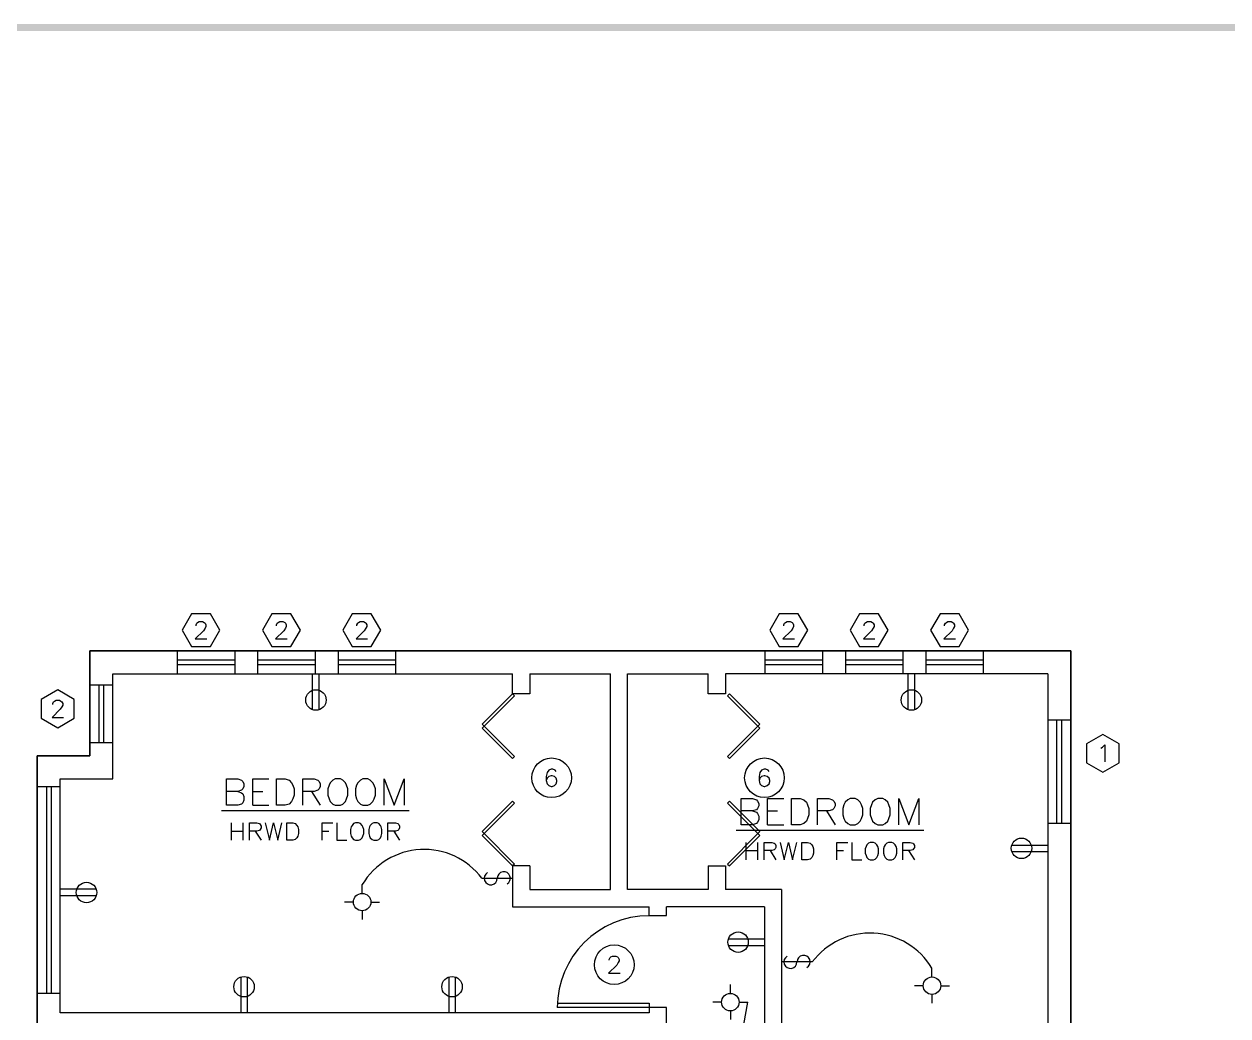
# Paper-space layout 'ISO A1' of a CAD drawing. Extents: x 0 to 817, y 0 to 553.
# Drawn here: x 308.7 to 518.2, y 379.9 to 552.6 of the extents above; entities that cross this region are included whole.
import ezdxf
from ezdxf.xclip import XClip

# ---------------------------------------------------------------- set-up
doc = ezdxf.new("R2010")
doc.units = 0
doc.header["$XCLIPFRAME"] = 0
for name, color, linetype in [('Appliances', 7, 'Continuous'), ('BDRTXT', 7, 'Continuous'), ('DB - Windows', 7, 'Continuous'), ('Doors', 7, 'Continuous'), ('Stairs', 7, 'Continuous'), ('Text', 7, 'Continuous'), ('Walls', 7, 'Continuous')]:
    doc.layers.add(name, color=color, linetype=linetype)

# ---------------------------------------------------------------- blocks, each defined once
blk = doc.blocks.new('Viewport5')
at = {"layer": 'Appliances', "color": 6, "linetype": 'Continuous', "lineweight": 25, "true_color": 0xff00ff}
for p, q in [((358.89, 433.27), (358.89, 439.52)), ((360.03, 433.27), (360.03, 439.52)), ((462.52, 433.27), (462.52, 439.52)), ((462.52, 433.27), (462.52, 439.52)), ((463.67, 433.27), (463.67, 439.52)), ((463.67, 433.27), (463.67, 439.52)), ((480.56, 409.69), (486.82, 409.69)), ((480.56, 408.55), (486.82, 408.55)), ((321.23, 401.99), (314.97, 401.99)), ((321.23, 400.84), (314.97, 400.84)), ((431.24, 393.35), (437.5, 393.35)), ((431.24, 392.21), (437.5, 392.21)), ((346.38, 386.73), (346.38, 380.46)), ((347.52, 386.73), (347.52, 380.46)), ((382.57, 386.73), (382.57, 380.46)), ((383.72, 386.73), (383.72, 380.46))]:
    blk.add_line(p, q, dxfattribs=at)
for centre in [(359.46, 434.94), (463.09, 434.94), (463.09, 434.94), (482.25, 409.12), (319.54, 401.42), (432.93, 392.78), (346.95, 385.03), (383.15, 385.03)]:
    blk.add_circle(centre, 1.78, dxfattribs=at)
at = {"layer": 'BDRTXT', "color": 163, "linetype": 'Continuous', "lineweight": 25, "true_color": 0x5c8ab8}
for points in [[(394.03, 435.68), (388.73, 430.39), (388.37, 430.75), (393.69, 436.04), (394.03, 435.68)], [(431.07, 435.68), (436.38, 430.39), (436.72, 430.75), (431.43, 436.04), (431.07, 435.68)], [(394.03, 425.08), (393.69, 424.74), (388.37, 430.03), (388.73, 430.39), (394.03, 425.08)], [(431.07, 425.08), (431.43, 424.74), (436.72, 430.03), (436.38, 430.39), (431.07, 425.08)], [(394.03, 416.99), (388.73, 411.7), (388.37, 412.06), (393.69, 417.35), (394.03, 416.99)], [(431.07, 416.99), (436.38, 411.7), (436.72, 412.06), (431.43, 417.35), (431.07, 416.99)], [(394.03, 406.39), (393.69, 406.05), (388.37, 411.34), (388.73, 411.7), (394.03, 406.39)], [(431.07, 406.39), (431.43, 406.05), (436.72, 411.34), (436.38, 411.7), (431.07, 406.39)], [(401.46, 382.17), (417.44, 382.17), (417.44, 381.41), (401.43, 381.41)]]:
    blk.add_lwpolyline(points, dxfattribs=at)
at = {"layer": 'BDRTXT', "color": 18, "linetype": 'Continuous', "lineweight": 25, "true_color": 0x000000}
for points in [[(401.27, 422.48), (401.12, 422.75), (400.69, 422.9), (400.42, 422.9), (399.97, 422.75), (399.7, 422.33), (399.55, 421.61), (399.55, 420.91), (399.7, 420.34), (399.97, 420.04), (400.42, 419.89), (400.55, 419.89), (400.99, 420.04), (401.27, 420.34), (401.41, 420.76), (401.41, 420.91), (401.27, 421.33), (400.99, 421.61), (400.55, 421.76), (400.42, 421.76), (399.97, 421.61), (399.7, 421.33), (399.55, 420.91)], [(438.31, 422.48), (438.16, 422.75), (437.74, 422.9), (437.44, 422.9), (437.02, 422.75), (436.74, 422.33), (436.59, 421.61), (436.59, 420.91), (436.74, 420.34), (437.02, 420.04), (437.44, 419.89), (437.59, 419.89), (438.01, 420.04), (438.31, 420.34), (438.46, 420.76), (438.46, 420.91), (438.31, 421.33), (438.01, 421.61), (437.59, 421.76), (437.44, 421.76), (437.02, 421.61), (436.74, 421.33), (436.59, 420.91)], [(410.52, 389.67), (410.52, 389.79), (410.66, 390.09), (410.81, 390.24), (411.09, 390.37), (411.66, 390.37), (411.95, 390.24), (412.08, 390.09), (412.23, 389.79), (412.23, 389.52), (412.08, 389.22), (411.81, 388.8), (410.37, 387.38), (412.38, 387.38)]]:
    blk.add_lwpolyline(points, dxfattribs=at)
at = {"layer": 'BDRTXT', "color": 163, "linetype": 'Continuous', "lineweight": 25, "true_color": 0x5c8ab8}
for centre in [(400.48, 421.4), (437.52, 421.4), (411.38, 388.86)]:
    blk.add_circle(centre, 3.45, dxfattribs=at)
blk.add_arc((417.44, 381.41), 15.98, 90.0055, 180, dxfattribs=at)
at = {"layer": 'DB - Windows', "color": 1, "linetype": 'Continuous', "lineweight": 25, "true_color": 0xff0000}
for p, q in [((367.5, 401.29), (367.5, 402.81)), ((388.35, 403.91), (393.69, 403.91)), ((365.98, 399.76), (364.46, 399.76)), ((367.5, 398.24), (367.5, 396.72)), ((369.03, 399.76), (370.55, 399.76)), ((445.84, 389.35), (440.51, 389.35)), ((466.67, 386.73), (466.67, 388.25)), ((431.58, 383.87), (431.58, 385.39)), ((465.15, 385.2), (463.62, 385.2)), ((466.67, 383.68), (466.67, 382.15)), ((468.2, 385.2), (469.72, 385.2)), ((430.05, 382.34), (428.53, 382.34)), ((433.1, 382.34), (434.62, 382.34)), ((431.58, 380.82), (431.58, 379.3))]:
    blk.add_line(p, q, dxfattribs=at)
blk.add_lwpolyline([(424.27, 342.85), (424.27, 344.37), (425.65, 348.07), (426.96, 351.8), (428.19, 355.55), (429.33, 359.31), (430.41, 363.1), (431.41, 366.91), (432.32, 370.74), (433.16, 374.6), (433.93, 378.47), (434.62, 382.34)], dxfattribs=at)
for centre in [(367.5, 399.76), (466.67, 385.2), (431.58, 382.34)]:
    blk.add_circle(centre, 1.52, dxfattribs=at)
for centre, radius, start, end in [((378.3, 396.4), 12.53, 36.7987, 149.2932), ((389.88, 403.91), 1.14, 119.9982, 0), ((392.16, 403.91), 1.14, 299.9982, 180), ((455.88, 381.84), 12.53, 30.7123, 143.2068), ((442.03, 389.35), 1.14, 119.9982, 0), ((444.32, 389.35), 1.14, 300.0037, 180)]:
    blk.add_arc(centre, radius, start, end, dxfattribs=at)
at = {"layer": 'Doors', "color": 5, "linetype": 'Continuous', "lineweight": 25, "true_color": 0x0000ff}
for p, q in [((335.33, 443.52), (335.33, 439.52)), ((345.32, 443.52), (345.32, 439.52)), ((349.32, 443.52), (349.32, 439.52)), ((359.33, 443.52), (359.33, 439.52)), ((363.33, 443.52), (363.33, 439.52)), ((373.32, 443.52), (373.32, 439.52)), ((437.61, 443.52), (437.61, 439.52)), ((447.6, 443.52), (447.6, 439.52)), ((451.6, 443.52), (451.6, 439.52)), ((461.61, 443.52), (461.61, 439.52)), ((465.61, 443.52), (465.61, 439.52)), ((475.6, 443.52), (475.6, 439.52)), ((335.33, 441.95), (345.32, 441.95)), ((335.33, 441.1), (345.32, 441.1)), ((349.32, 441.95), (359.33, 441.95)), ((349.32, 441.1), (359.33, 441.1)), ((363.33, 441.95), (373.32, 441.95)), ((363.33, 441.1), (373.32, 441.1)), ((437.61, 441.95), (447.6, 441.95)), ((437.61, 441.1), (447.6, 441.1)), ((451.6, 441.95), (461.61, 441.95)), ((451.6, 441.1), (461.61, 441.1)), ((465.61, 441.95), (475.6, 441.95)), ((465.61, 441.1), (475.6, 441.1)), ((324.11, 437.53), (320.11, 437.53)), ((321.7, 437.53), (321.7, 427.51)), ((322.52, 437.53), (322.52, 427.51)), ((486.82, 431.51), (490.82, 431.51)), ((488.41, 413.52), (488.41, 431.51)), ((489.24, 413.52), (489.24, 431.51)), ((324.11, 427.51), (320.11, 427.51)), ((314.97, 419.85), (310.97, 419.85)), ((312.55, 419.85), (312.55, 383.85)), ((313.38, 419.85), (313.38, 383.85)), ((486.82, 413.52), (490.82, 413.52)), ((314.97, 383.85), (310.97, 383.85))]:
    blk.add_line(p, q, dxfattribs=at)
for points in [[(337.81, 449.95), (336.16, 447.09), (337.81, 444.24), (341.09, 444.24), (342.74, 447.09), (341.09, 449.95), (337.81, 449.95)], [(351.8, 449.95), (350.15, 447.09), (351.8, 444.24), (355.1, 444.24), (356.75, 447.09), (355.1, 449.95), (351.8, 449.95)], [(365.79, 449.95), (364.16, 447.09), (365.79, 444.24), (369.09, 444.24), (370.74, 447.09), (369.09, 449.95), (365.79, 449.95)], [(440.09, 449.95), (438.43, 447.09), (440.09, 444.24), (443.39, 444.24), (445.04, 447.09), (443.39, 449.95), (440.09, 449.95)], [(454.08, 449.95), (452.43, 447.09), (454.08, 444.24), (457.38, 444.24), (459.03, 447.09), (457.38, 449.95), (454.08, 449.95)], [(468.09, 449.95), (466.44, 447.09), (468.09, 444.24), (471.39, 444.24), (473.04, 447.09), (471.39, 449.95), (468.09, 449.95)], [(317.38, 435.05), (314.52, 436.7), (311.66, 435.05), (311.66, 431.75), (314.52, 430.1), (317.38, 431.75), (317.38, 435.05)], [(493.55, 424), (496.41, 422.35), (499.27, 424), (499.27, 427.3), (496.41, 428.95), (493.55, 427.3), (493.55, 424)]]:
    blk.add_lwpolyline(points, dxfattribs=at)
at = {"layer": 'Doors', "color": 18, "linetype": 'Continuous', "lineweight": 25, "true_color": 0x000000}
for points in [[(338.59, 447.88), (338.59, 448), (338.74, 448.3), (338.86, 448.45), (339.16, 448.58), (339.73, 448.58), (340.01, 448.45), (340.16, 448.3), (340.3, 448), (340.3, 447.73), (340.16, 447.43), (339.88, 447.01), (338.44, 445.59), (340.45, 445.59)], [(352.58, 447.88), (352.58, 448), (352.73, 448.3), (352.88, 448.45), (353.15, 448.58), (353.72, 448.58), (354.02, 448.45), (354.17, 448.3), (354.3, 448), (354.3, 447.73), (354.17, 447.43), (353.87, 447.01), (352.45, 445.59), (354.44, 445.59)], [(366.59, 447.88), (366.59, 448), (366.74, 448.3), (366.87, 448.45), (367.16, 448.58), (367.74, 448.58), (368.01, 448.45), (368.16, 448.3), (368.31, 448), (368.31, 447.73), (368.16, 447.43), (367.88, 447.01), (366.45, 445.59), (368.46, 445.59)], [(440.87, 447.88), (440.87, 448), (441.02, 448.3), (441.17, 448.45), (441.44, 448.58), (442.01, 448.58), (442.31, 448.45), (442.44, 448.3), (442.58, 448), (442.58, 447.73), (442.44, 447.43), (442.16, 447.01), (440.72, 445.59), (442.73, 445.59)], [(454.88, 447.88), (454.88, 448), (455.01, 448.3), (455.16, 448.45), (455.45, 448.58), (456.02, 448.58), (456.3, 448.45), (456.45, 448.3), (456.6, 448), (456.6, 447.73), (456.45, 447.43), (456.15, 447.01), (454.73, 445.59), (456.72, 445.59)], [(468.87, 447.88), (468.87, 448), (469.02, 448.3), (469.17, 448.45), (469.44, 448.58), (470.02, 448.58), (470.31, 448.45), (470.44, 448.3), (470.59, 448), (470.59, 447.73), (470.44, 447.43), (470.16, 447.01), (468.72, 445.59), (470.74, 445.59)], [(313.68, 434.18), (313.68, 434.33), (313.8, 434.61), (313.95, 434.75), (314.25, 434.9), (314.82, 434.9), (315.09, 434.75), (315.24, 434.61), (315.39, 434.33), (315.39, 434.03), (315.24, 433.76), (314.95, 433.34), (313.53, 431.9), (315.52, 431.9)], [(496.05, 426.58), (496.33, 426.71), (496.77, 427.15), (496.77, 424.15)]]:
    blk.add_lwpolyline(points, dxfattribs=at)
at = {"layer": 'Text', "color": 18, "linetype": 'Continuous', "lineweight": 25, "true_color": 0x000000}
for p, q in [((348.47, 419.01), (350.21, 419.01)), ((358.7, 419.01), (360.22, 416.61)), ((343.01, 415.7), (375.67, 415.7)), ((348.47, 416.61), (351.29, 416.61)), ((438.05, 415.62), (439.81, 415.62)), ((448.3, 415.62), (449.82, 413.21)), ((344.69, 413.57), (344.69, 410.52)), ((346.72, 413.57), (346.72, 410.52)), ((438.05, 413.21), (440.89, 413.21)), ((344.69, 412.1), (346.72, 412.1)), ((348.9, 412.1), (349.91, 410.52)), ((360.52, 412.1), (361.68, 412.1)), ((372.99, 412.1), (374, 410.52)), ((432.61, 412.3), (465.27, 412.3)), ((434.29, 410.16), (434.29, 407.11)), ((434.29, 408.72), (436.32, 408.72)), ((436.32, 410.16), (436.32, 407.11)), ((438.5, 408.72), (439.51, 407.11)), ((450.12, 408.72), (451.26, 408.72)), ((462.59, 408.72), (463.6, 407.11))]:
    blk.add_line(p, q, dxfattribs=at)
for points in [[(345.85, 419.01), (346.51, 418.79), (346.72, 418.58), (346.93, 418.14), (346.93, 417.48), (346.72, 417.06), (346.51, 416.82), (345.85, 416.61), (343.88, 416.61), (343.88, 421.19), (345.85, 421.19), (346.51, 420.97), (346.72, 420.76), (346.93, 420.32), (346.93, 419.87), (346.72, 419.45), (346.51, 419.24), (345.85, 419.01), (343.88, 419.01)], [(348.47, 416.61), (348.47, 421.19), (351.29, 421.19)], [(352.6, 416.61), (352.6, 421.19), (354.13, 421.19), (354.78, 420.97), (355.21, 420.53), (355.44, 420.11), (355.65, 419.45), (355.65, 418.35), (355.44, 417.71), (355.21, 417.27), (354.78, 416.82), (354.13, 416.61), (352.6, 416.61)], [(357.17, 416.61), (357.17, 421.19), (359.14, 421.19), (359.78, 420.97), (360.01, 420.76), (360.22, 420.32), (360.22, 419.87), (360.01, 419.45), (359.78, 419.24), (359.14, 419.01), (357.17, 419.01)], [(362.83, 421.19), (362.4, 420.97), (361.96, 420.53), (361.75, 420.11), (361.53, 419.45), (361.53, 418.35), (361.75, 417.71), (361.96, 417.27), (362.4, 416.82), (362.83, 416.61), (363.71, 416.61), (364.14, 416.82), (364.58, 417.27), (364.79, 417.71), (365.01, 418.35), (365.01, 419.45), (364.79, 420.11), (364.58, 420.53), (364.14, 420.97), (363.71, 421.19), (362.83, 421.19)], [(367.63, 421.19), (367.19, 420.97), (366.76, 420.53), (366.53, 420.11), (366.32, 419.45), (366.32, 418.35), (366.53, 417.71), (366.76, 417.27), (367.19, 416.82), (367.63, 416.61), (368.5, 416.61), (368.92, 416.82), (369.37, 417.27), (369.58, 417.71), (369.81, 418.35), (369.81, 419.45), (369.58, 420.11), (369.37, 420.53), (368.92, 420.97), (368.5, 421.19), (367.63, 421.19)], [(371.33, 416.61), (371.33, 421.19), (373.07, 416.61), (374.81, 421.19), (374.81, 416.61)], [(435.45, 415.62), (436.11, 415.39), (436.32, 415.17), (436.53, 414.73), (436.53, 414.09), (436.32, 413.65), (436.11, 413.44), (435.45, 413.21), (433.48, 413.21), (433.48, 417.78), (435.45, 417.78), (436.11, 417.57), (436.32, 417.35), (436.53, 416.91), (436.53, 416.49), (436.32, 416.04), (436.11, 415.83), (435.45, 415.62), (433.48, 415.62)], [(438.05, 413.21), (438.05, 417.78), (440.89, 417.78)], [(442.2, 413.21), (442.2, 417.78), (443.73, 417.78), (444.38, 417.57), (444.81, 417.14), (445.02, 416.7), (445.25, 416.04), (445.25, 414.96), (445.02, 414.31), (444.81, 413.86), (444.38, 413.44), (443.73, 413.21), (442.2, 413.21)], [(446.77, 413.21), (446.77, 417.78), (448.72, 417.78), (449.38, 417.57), (449.61, 417.35), (449.82, 416.91), (449.82, 416.49), (449.61, 416.04), (449.38, 415.83), (448.72, 415.62), (446.77, 415.62)], [(452.43, 417.78), (452, 417.57), (451.56, 417.14), (451.35, 416.7), (451.13, 416.04), (451.13, 414.96), (451.35, 414.31), (451.56, 413.86), (452, 413.44), (452.43, 413.21), (453.29, 413.21), (453.74, 413.44), (454.18, 413.86), (454.39, 414.31), (454.61, 414.96), (454.61, 416.04), (454.39, 416.7), (454.18, 417.14), (453.74, 417.57), (453.29, 417.78), (452.43, 417.78)], [(457.23, 417.78), (456.79, 417.57), (456.34, 417.14), (456.13, 416.7), (455.92, 416.04), (455.92, 414.96), (456.13, 414.31), (456.34, 413.86), (456.79, 413.44), (457.23, 413.21), (458.1, 413.21), (458.52, 413.44), (458.97, 413.86), (459.18, 414.31), (459.39, 414.96), (459.39, 416.04), (459.18, 416.7), (458.97, 417.14), (458.52, 417.57), (458.1, 417.78), (457.23, 417.78)], [(460.91, 413.21), (460.91, 417.78), (462.67, 413.21), (464.41, 417.78), (464.41, 413.21)], [(347.88, 410.52), (347.88, 413.57), (349.19, 413.57), (349.62, 413.42), (349.77, 413.27), (349.91, 412.99), (349.91, 412.7), (349.77, 412.4), (349.62, 412.25), (349.19, 412.1), (347.88, 412.1)], [(350.63, 413.57), (351.37, 410.52), (352.09, 413.57), (352.81, 410.52), (353.55, 413.57)], [(354.42, 410.52), (354.42, 413.57), (355.44, 413.57), (355.86, 413.42), (356.16, 413.12), (356.31, 412.85), (356.45, 412.4), (356.45, 411.68), (356.31, 411.24), (356.16, 410.96), (355.86, 410.67), (355.44, 410.52), (354.42, 410.52)], [(360.52, 410.52), (360.52, 413.57), (362.4, 413.57)], [(363.12, 413.57), (363.12, 410.52), (364.86, 410.52)], [(366.32, 413.57), (366.02, 413.42), (365.75, 413.12), (365.6, 412.85), (365.45, 412.4), (365.45, 411.68), (365.6, 411.24), (365.75, 410.96), (366.02, 410.67), (366.32, 410.52), (366.89, 410.52), (367.19, 410.67), (367.48, 410.96), (367.63, 411.24), (367.78, 411.68), (367.78, 412.4), (367.63, 412.85), (367.48, 413.12), (367.19, 413.42), (366.89, 413.57), (366.32, 413.57)], [(369.51, 413.57), (369.22, 413.42), (368.92, 413.12), (368.79, 412.85), (368.65, 412.4), (368.65, 411.68), (368.79, 411.24), (368.92, 410.96), (369.22, 410.67), (369.51, 410.52), (370.09, 410.52), (370.38, 410.67), (370.68, 410.96), (370.83, 411.24), (370.95, 411.68), (370.95, 412.4), (370.83, 412.85), (370.68, 413.12), (370.38, 413.42), (370.09, 413.57), (369.51, 413.57)], [(371.97, 410.52), (371.97, 413.57), (373.28, 413.57), (373.73, 413.42), (373.87, 413.27), (374, 412.99), (374, 412.7), (373.87, 412.4), (373.73, 412.25), (373.28, 412.1), (371.97, 412.1)], [(437.48, 407.11), (437.48, 410.16), (438.79, 410.16), (439.22, 410.03), (439.37, 409.88), (439.51, 409.59), (439.51, 409.29), (439.37, 409.01), (439.22, 408.87), (438.79, 408.72), (437.48, 408.72)], [(440.23, 410.16), (440.95, 407.11), (441.69, 410.16), (442.41, 407.11), (443.13, 410.16)], [(444, 407.11), (444, 410.16), (445.02, 410.16), (445.46, 410.03), (445.76, 409.73), (445.91, 409.44), (446.03, 409.01), (446.03, 408.27), (445.91, 407.85), (445.76, 407.55), (445.46, 407.26), (445.02, 407.11), (444, 407.11)], [(450.12, 407.11), (450.12, 410.16), (452, 410.16)], [(452.72, 410.16), (452.72, 407.11), (454.46, 407.11)], [(455.92, 410.16), (455.62, 410.03), (455.33, 409.73), (455.2, 409.44), (455.05, 409.01), (455.05, 408.27), (455.2, 407.85), (455.33, 407.55), (455.62, 407.26), (455.92, 407.11), (456.49, 407.11), (456.79, 407.26), (457.08, 407.55), (457.23, 407.85), (457.36, 408.27), (457.36, 409.01), (457.23, 409.44), (457.08, 409.73), (456.79, 410.03), (456.49, 410.16), (455.92, 410.16)], [(459.11, 410.16), (458.82, 410.03), (458.52, 409.73), (458.37, 409.44), (458.25, 409.01), (458.25, 408.27), (458.37, 407.85), (458.52, 407.55), (458.82, 407.26), (459.11, 407.11), (459.69, 407.11), (459.98, 407.26), (460.28, 407.55), (460.41, 407.85), (460.55, 408.27), (460.55, 409.01), (460.41, 409.44), (460.28, 409.73), (459.98, 410.03), (459.69, 410.16), (459.11, 410.16)], [(461.57, 407.11), (461.57, 410.16), (462.88, 410.16), (463.33, 410.03), (463.45, 409.88), (463.6, 409.59), (463.6, 409.29), (463.45, 409.01), (463.33, 408.87), (462.88, 408.72), (461.57, 408.72)]]:
    blk.add_lwpolyline(points, dxfattribs=at)
at = {"layer": 'Walls', "color": 18, "linetype": 'Continuous', "lineweight": 25, "true_color": 0x000000}
for p, q in [((320.11, 425.23), (320.11, 443.52)), ((320.11, 443.52), (490.82, 443.52)), ((490.82, 443.52), (490.82, 242.32)), ((324.11, 421.23), (324.11, 439.52)), ((324.11, 439.52), (393.69, 439.52)), ((396.67, 439.52), (410.71, 439.52)), ((410.71, 401.97), (410.71, 439.52)), ((413.69, 439.52), (427.72, 439.52)), ((413.69, 401.97), (413.69, 439.52)), ((486.82, 439.52), (486.82, 359.04)), ((310.97, 376.46), (310.97, 425.23)), ((310.97, 425.23), (320.11, 425.23)), ((314.97, 380.46), (314.97, 421.23)), ((314.97, 421.23), (324.11, 421.23)), ((393.69, 406.05), (393.69, 398.96)), ((396.67, 406.05), (393.69, 406.05)), ((396.67, 406.05), (396.67, 401.97)), ((427.72, 406.05), (427.72, 401.97)), ((427.72, 406.05), (430.71, 406.05)), ((430.71, 406.05), (430.71, 401.97)), ((396.67, 401.97), (410.71, 401.97)), ((427.72, 401.97), (413.69, 401.97)), ((440.51, 401.97), (430.71, 401.97)), ((440.51, 401.97), (440.51, 375.59)), ((393.69, 398.96), (417.44, 398.96)), ((417.44, 397.41), (417.44, 398.96)), ((437.5, 398.96), (420.44, 398.96)), ((420.44, 397.41), (420.44, 398.96)), ((437.5, 398.96), (437.5, 375.59)), ((417.44, 397.41), (420.44, 397.41)), ((417.44, 380.46), (314.97, 380.46))]:
    blk.add_line(p, q, dxfattribs=at)
for points in [[(320.11, 309.4), (310.97, 309.4), (310.97, 260.61), (320.11, 260.61), (320.11, 242.32), (338.4, 242.32), (338.4, 233.18), (411.95, 233.18), (411.95, 242.32), (490.82, 242.32), (490.82, 443.52), (320.11, 443.52), (320.11, 425.23), (310.97, 425.23), (310.97, 376.46), (320.11, 376.46), (320.11, 309.4)], [(396.67, 439.52), (396.67, 436.04), (393.69, 436.04), (393.69, 439.52)], [(486.82, 439.52), (430.71, 439.52), (430.71, 436.04), (427.72, 436.04), (427.72, 439.52)], [(420.44, 322.74), (420.44, 381.41), (417.44, 381.41), (417.44, 380.46)]]:
    blk.add_lwpolyline(points, dxfattribs=at)
blk = doc.blocks.new('Viewport6')
at = {"linetype": 'Continuous', "lineweight": 25, "true_color": 0x000000}
blk.add_hatch(color=18, dxfattribs=at).paths.add_polyline_path([(0, 552.61), (764.45, 552.61), (764.45, 551.38), (0, 551.38)])

psp = doc.layouts.new('ISO A1')

# ---------------------------------------------------------------- block references
at = {"layer": 'Stairs', "color": 7, "linetype": 'Continuous', "lineweight": 25}
ref = psp.add_blockref('Viewport5', (0, 0), dxfattribs=at)
XClip(ref).set_block_clipping_path([(301.4833112052, 223.9068756963), (505.2803567914, 455.83612858)])
at = {"layer": 'Text', "color": 7, "linetype": 'Continuous', "lineweight": 25}
ref = psp.add_blockref('Viewport6', (0, 0), dxfattribs=at)
XClip(ref).set_block_clipping_path([(0, 0), (829.4124879777, 558.4124870243)])

doc.saveas('drawing.dxf')
